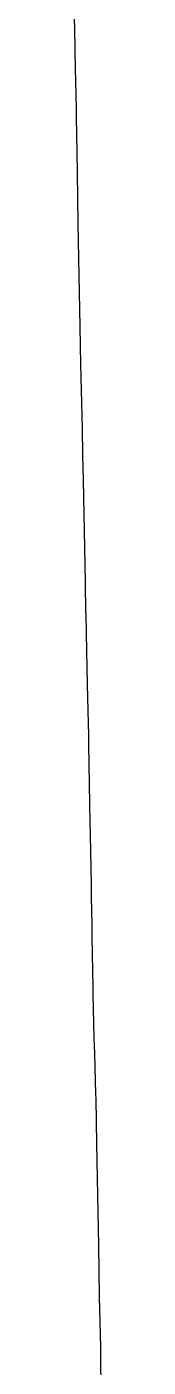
# Model space of a CAD drawing. Header units: inches. Extents: x 141448 to 685535, y 3466439 to 4099221.
# Drawn here: x 680029 to 680858, y 3740167 to 3782327 of the extents above; entities that cross this region are included whole.
import ezdxf

# ---------------------------------------------------------------- set-up
doc = ezdxf.new("R2010")
doc.units = ezdxf.units.IN
doc.header["$MEASUREMENT"] = 0
doc.layers.add('az_county', color=7, linetype='Continuous')

msp = doc.modelspace()

# ---------------------------------------------------------------- linework, layer by layer
at = {"layer": 'az_county'}
msp.add_lwpolyline([(680029.375, 3782579.75), (680035, 3782284), (680060, 3780971.5), (680066.375, 3780643), (680083.875, 3779751), (680091.25, 3779375), (680097, 3779032), (680098.1875, 3778959.5), (680118.375, 3777763.25), (680118.75, 3777745.5), (680140.5, 3776143.75), (680174, 3774505), (680203.5, 3772902), (680229.1875, 3771709), (680237.875, 3771306.75), (680273, 3769685.5), (680290.1875, 3768879), (680307.6875, 3768062.5), (680334.6875, 3766471.5), (680367.75, 3764868.5), (680376.375, 3763882.75), (680394.5, 3763883), (680406.5, 3763269), (680407, 3763248.75), (680438.375, 3761648.25), (680438.5, 3761642), (680470.25, 3760029.25), (680470.4375, 3760019.5), (680475.5625, 3759758.75), (680498.3125, 3758498.75), (680498.5625, 3758490.75), (680520.25, 3757302), (680527.25, 3756917.75), (680527.3125, 3756911.5), (680556.25, 3755327.25), (680556.3125, 3755320.75), (680556.4375, 3755314.5), (680563.125, 3754957.25), (680577.3125, 3754094.75), (680583.8125, 3753704.75), (680610.125, 3752106.75), (680613.625, 3751896.5), (680646, 3750503.75), (680650.8125, 3750301.25), (680662.375, 3750020.75), (680698.0625, 3748755.75), (680702.4375, 3748608.25), (680730.4375, 3747192.75), (680752.1875, 3745577.25), (680785.125, 3743994.5), (680807.9375, 3742391), (680846.9375, 3740778.5), (680858.25, 3739179.5)], dxfattribs=at)

doc.saveas('drawing.dxf')
